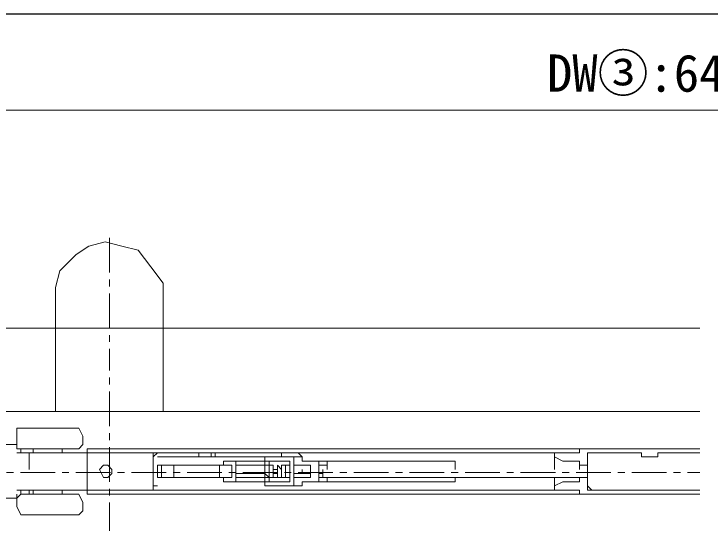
# Model space of a CAD drawing. Units: millimetres at full size; details may follow other scales. Extents: x -800 to 800, y -560 to 560.
# Drawn here: x -680 to -488.3, y -184.3 to -44 of the extents above; entities that cross this region are included whole.
import ezdxf
from ezdxf.enums import TextEntityAlignment as Align

# ---------------------------------------------------------------- set-up
doc = ezdxf.new("R2010")
doc.units = ezdxf.units.MM
doc.header["$LTSCALE"] = 4
doc.linetypes.add('USER12', pattern=[3.826934, 2.391833, -0.478367, 0.478367, -0.478367])
doc.layers.add('0-0', color=7, linetype='Continuous', lineweight=25)
doc.layers.add('3-0', color=4, linetype='Continuous', lineweight=9)
doc.styles.add('ＭＳ ゴシック', font='')
doc.styles.get('ＭＳ ゴシック').set_extended_font_data('MS Gothic')

msp = doc.modelspace()

# ---------------------------------------------------------------- linework, layer by layer
at = {"layer": '0-0'}
msp.add_line((-780, -44), (152, -44), dxfattribs=at)
at = {"layer": '3-0'}
for p, q in [((-708.876, -70.522), (-322.576, -70.522)), ((-678.112, -158.118), (-662.166, -158.118)), ((-688.368, -162.675), (-679.253, -162.675)), ((-679.253, -163.816), (-679.253, -162.675)), ((-678.112, -163.816), (-679.253, -163.816)), ((-678.112, -164.954), (-678.112, -163.816)), ((-662.166, -163.816), (-678.112, -163.816)), ((-674.697, -163.816), (-674.697, -164.954)), ((-666.722, -164.954), (-666.722, -163.816)), ((-659.885, -163.816), (-658.744, -163.816)), ((-659.885, -163.816), (-659.885, -164.954)), ((-658.744, -163.816), (-525.45, -163.816)), ((-629.125, -163.816), (-625.705, -163.816)), ((-629.125, -163.816), (-625.705, -163.816)), ((-525.45, -163.816), (-524.308, -163.816)), ((-491.166, -163.816), (-524.308, -163.816)), ((-678.112, -164.954), (-679.253, -164.954)), ((-675.836, -164.954), (-678.112, -164.954)), ((-659.885, -164.954), (-675.836, -164.954)), ((-675.836, -164.954), (-675.836, -169.514)), ((-659.885, -164.954), (-661.025, -164.954)), ((-658.744, -164.954), (-659.885, -164.954)), ((-659.885, -175.208), (-659.885, -164.954)), ((-525.45, -164.954), (-658.744, -164.954)), ((-641.656, -164.954), (-641.656, -175.208)), ((-641.656, -166.095), (-640.516, -164.954)), ((-641.656, -166.095), (-641.656, -174.07)), ((-640.516, -166.095), (-601.778, -166.095)), ((-629.125, -164.954), (-629.125, -166.095)), ((-625.705, -166.095), (-625.705, -164.954)), ((-624.569, -166.095), (-624.569, -164.954)), ((-606.34, -164.954), (-606.34, -166.095)), ((-602.919, -166.095), (-600.642, -166.095)), ((-601.778, -164.954), (-600.642, -166.095)), ((-600.642, -167.234), (-600.642, -166.095)), ((-531.142, -169.514), (-531.142, -166.095)), ((-522.028, -175.208), (-522.028, -164.954)), ((-507.216, -164.954), (-522.028, -164.954)), ((-522.028, -164.954), (-520.892, -164.954)), ((-491.166, -164.954), (-502.66, -164.954)), ((-491.166, -164.954), (-502.66, -164.954)), ((-638.239, -168.372), (-639.38, -168.372)), ((-639.38, -168.372), (-635.959, -168.372)), ((-639.38, -168.372), (-639.38, -171.791)), ((-620.012, -168.372), (-638.239, -168.372)), ((-634.822, -168.372), (-635.959, -168.372)), ((-634.822, -168.372), (-633.683, -168.372)), ((-633.683, -168.372), (-624.569, -168.372)), ((-623.427, -168.372), (-624.569, -168.372)), ((-621.146, -168.372), (-623.427, -168.372)), ((-622.288, -167.234), (-618.871, -167.234)), ((-622.288, -167.234), (-610.898, -167.234)), ((-620.012, -168.372), (-621.146, -168.372)), ((-610.898, -167.234), (-618.871, -167.234)), ((-618.871, -168.372), (-618.871, -167.234)), ((-618.871, -169.514), (-618.871, -168.372)), ((-618.871, -168.372), (-610.898, -168.372)), ((-610.898, -169.514), (-610.898, -168.372)), ((-609.757, -169.514), (-609.757, -168.372)), ((-605.2, -171.791), (-605.2, -168.372)), ((-605.2, -168.372), (-604.059, -168.372)), ((-598.361, -168.372), (-602.919, -168.372)), ((-598.361, -168.372), (-598.361, -169.514)), ((-596.086, -167.234), (-593.805, -167.234)), ((-593.805, -168.372), (-596.086, -168.372)), ((-593.805, -168.372), (-593.805, -167.234)), ((-558.489, -167.234), (-593.805, -167.234)), ((-593.805, -168.372), (-593.805, -169.514)), ((-558.489, -169.514), (-558.489, -167.234)), ((-524.308, -168.372), (-524.308, -169.514)), ((-522.028, -169.514), (-522.028, -168.372)), ((-618.871, -169.514), (-618.871, -170.652)), ((-610.898, -169.514), (-610.898, -170.652)), ((-609.757, -171.791), (-609.757, -169.514)), ((-600.642, -170.652), (-600.642, -169.514)), ((-596.086, -169.514), (-596.086, -170.652)), ((-596.086, -169.514), (-596.086, -171.791)), ((-594.945, -170.652), (-594.945, -169.514)), ((-594.945, -171.791), (-594.945, -169.514)), ((-639.38, -171.791), (-638.239, -171.791)), ((-635.959, -171.791), (-639.38, -171.791)), ((-633.683, -171.791), (-634.822, -171.791)), ((-624.569, -171.791), (-633.683, -171.791)), ((-624.569, -171.791), (-623.427, -171.791)), ((-621.146, -171.791), (-620.012, -171.791)), ((-618.871, -171.791), (-610.898, -171.791)), ((-618.871, -171.791), (-618.871, -172.93)), ((-610.898, -170.652), (-609.757, -171.791)), ((-609.757, -171.791), (-610.898, -171.791)), ((-610.898, -172.93), (-610.898, -171.791)), ((-609.757, -171.791), (-609.757, -172.93)), ((-607.476, -171.791), (-608.617, -171.791)), ((-604.059, -171.791), (-605.2, -171.791)), ((-600.642, -170.652), (-602.919, -170.652)), ((-600.642, -170.652), (-598.361, -170.652)), ((-596.086, -171.791), (-593.805, -171.791)), ((-593.805, -171.791), (-594.945, -171.791)), ((-593.805, -171.791), (-522.028, -171.791)), ((-558.489, -171.791), (-558.489, -172.93)), ((-531.142, -171.791), (-531.142, -174.07)), ((-618.871, -172.93), (-622.288, -172.93)), ((-610.898, -172.93), (-622.288, -172.93)), ((-610.898, -172.93), (-618.871, -172.93)), ((-610.898, -172.93), (-609.757, -172.93)), ((-600.642, -174.07), (-602.919, -174.07)), ((-600.642, -174.07), (-601.778, -174.07)), ((-593.805, -172.93), (-558.489, -172.93)), ((-520.892, -175.208), (-522.028, -174.07)), ((-678.112, -175.208), (-679.253, -175.208)), ((-679.253, -177.487), (-679.253, -176.349)), ((-678.112, -176.349), (-679.253, -177.487)), ((-678.112, -176.349), (-678.112, -175.208)), ((-662.166, -176.349), (-678.112, -176.349)), ((-675.836, -175.208), (-675.836, -176.349)), ((-674.697, -176.349), (-674.697, -175.208)), ((-666.722, -175.208), (-666.722, -176.349)), ((-659.885, -175.208), (-661.025, -175.208)), ((-659.885, -175.208), (-658.744, -175.208)), ((-659.885, -175.208), (-659.885, -176.349)), ((-658.744, -176.349), (-659.885, -176.349)), ((-525.45, -175.208), (-658.744, -175.208)), ((-658.744, -176.349), (-525.45, -176.349)), ((-643.937, -176.349), (-647.354, -176.349)), ((-640.516, -175.208), (-601.778, -175.208)), ((-528.867, -176.349), (-525.45, -176.349)), ((-525.45, -176.349), (-524.308, -176.349)), ((-524.308, -176.349), (-491.166, -176.349)), ((-507.216, -175.208), (-522.028, -175.208)), ((-502.66, -175.208), (-491.166, -175.208)), ((-502.66, -175.208), (-491.166, -175.208)), ((-688.368, -177.487), (-679.253, -177.487)), ((-678.112, -182.044), (-662.166, -182.044)), ((-673.556, -182.044), (-667.863, -182.044))]:
    msp.add_line(p, q, dxfattribs=at)
at = {"layer": '3-0', "linetype": 'USER12'}
for p, q in [((-653.744, -105.71), (-653.744, -138.752)), ((-653.744, -234.156), (-653.744, -138.453)), ((-708.876, -170.356), (-491.166, -170.356))]:
    msp.add_line(p, q, dxfattribs=at)
at = {"layer": '3-0', "color": 7, "lineweight": 18}
for p, q in [((-668.554, -153.561), (-668.554, -121.661)), ((-638.932, -121.661), (-638.932, -153.561)), ((-491.166, -130.647), (-703.876, -130.647)), ((-708.876, -153.561), (-491.166, -153.561))]:
    msp.add_line(p, q, dxfattribs=at)
msp.add_lwpolyline([(-638.932, -121.661), (-638.932, -118.243), (-642.349, -113.686), (-645.769, -109.129), (-650.327, -107.989), (-654.883, -106.852), (-659.441, -107.989), (-662.856, -110.27), (-667.414, -114.826), (-668.554, -119.384), (-668.554, -121.661)], dxfattribs=at)
at = {"layer": '3-0'}
for points in [[(-679.253, -162.675), (-679.253, -158.118), (-678.112, -158.118)], [(-662.166, -158.118), (-661.025, -160.398), (-661.025, -162.675), (-662.166, -163.816)], [(-522.028, -166.095), (-522.028, -168.372), (-524.308, -168.372), (-524.308, -167.234), (-528.867, -167.234), (-531.142, -166.095), (-531.142, -164.954), (-524.308, -164.954), (-524.308, -163.816)], [(-678.112, -175.208), (-659.885, -175.208), (-659.885, -164.954)], [(-502.66, -164.954), (-502.66, -166.095), (-507.216, -166.095), (-507.216, -164.954), (-522.028, -164.954)], [(-622.288, -167.234), (-622.288, -168.372), (-640.516, -168.372), (-640.516, -171.791), (-622.288, -171.791), (-622.288, -172.93)], [(-638.239, -171.791), (-620.012, -171.791), (-620.012, -168.372)], [(-635.959, -168.372), (-635.959, -171.791), (-634.822, -171.791)], [(-623.427, -168.372), (-623.427, -171.791), (-621.146, -171.791)], [(-609.757, -168.372), (-608.617, -168.372), (-608.617, -169.514), (-608.617, -170.652)], [(-608.617, -168.372), (-608.617, -169.514), (-608.617, -170.652), (-608.617, -171.791), (-609.757, -171.791), (-609.757, -170.652)], [(-608.617, -171.791), (-608.617, -170.652), (-607.476, -170.652), (-607.476, -169.514), (-607.476, -168.372)], [(-608.617, -171.791), (-608.617, -170.652), (-608.617, -169.514), (-608.617, -168.372), (-608.617, -169.514), (-607.476, -169.514), (-607.476, -170.652)], [(-607.476, -168.372), (-607.476, -169.514), (-607.476, -170.652), (-607.476, -171.791)], [(-607.476, -168.372), (-606.34, -169.514), (-606.34, -170.652)], [(-606.34, -168.372), (-606.34, -169.514), (-606.34, -170.652), (-606.34, -171.791), (-607.476, -171.791), (-607.476, -170.652), (-607.476, -169.514)], [(-606.34, -171.791), (-606.34, -170.652), (-606.34, -169.514), (-606.34, -168.372), (-605.2, -168.372), (-605.2, -169.514), (-605.2, -170.652)], [(-605.2, -168.372), (-605.2, -169.514), (-605.2, -170.652), (-605.2, -171.791), (-606.34, -171.791), (-606.34, -170.652), (-606.34, -169.514)], [(-605.2, -171.791), (-605.2, -170.652), (-605.2, -169.514), (-605.2, -168.372)], [(-600.642, -167.234), (-596.086, -167.234), (-596.086, -172.93), (-600.642, -172.93), (-600.642, -174.07)], [(-608.617, -171.791), (-608.617, -170.652), (-608.617, -169.514)], [(-605.2, -171.791), (-605.2, -170.652), (-605.2, -169.514)], [(-602.919, -171.791), (-598.361, -171.791), (-598.361, -170.652), (-598.361, -169.514)], [(-618.871, -171.791), (-618.871, -170.652), (-610.898, -170.652), (-610.898, -171.791)], [(-596.086, -171.791), (-596.086, -170.652), (-594.945, -170.652), (-594.945, -171.791)], [(-593.805, -171.791), (-593.805, -172.93), (-596.086, -172.93)], [(-524.308, -176.349), (-524.308, -175.208), (-531.142, -175.208), (-531.142, -174.07), (-528.867, -172.93), (-524.308, -172.93), (-524.308, -171.791), (-522.028, -171.791), (-522.028, -175.208), (-507.216, -175.208), (-502.66, -175.208)], [(-640.516, -174.07), (-641.656, -174.07), (-641.656, -172.93)], [(-662.166, -176.349), (-661.025, -178.628), (-661.025, -180.906), (-662.166, -182.044)], [(-678.112, -182.044), (-679.253, -179.766), (-679.253, -177.487)]]:
    msp.add_lwpolyline(points, dxfattribs=at)
for points in [[(-602.919, -166.095), (-602.919, -174.07), (-610.898, -174.07), (-610.898, -172.93), (-604.059, -172.93), (-604.059, -167.234), (-610.898, -167.234), (-610.898, -166.095)], [(-656.468, -169.514), (-655.327, -168.372), (-654.187, -168.372), (-653.051, -169.514), (-653.051, -170.652), (-654.187, -171.791), (-655.327, -171.791)], [(-610.898, -167.234), (-609.757, -167.234), (-609.757, -168.372), (-610.898, -168.372)]]:
    msp.add_lwpolyline(points, close=True, dxfattribs=at)

# ---------------------------------------------------------------- texts
at = {"layer": '3-0', "color": 7, "style": 'ＭＳ ゴシック'}
msp.add_text('DW③:649', height=10.26, dxfattribs=at).set_placement((-533.226, -68.522), align=Align.BOTTOM_LEFT)

doc.saveas('drawing.dxf')
